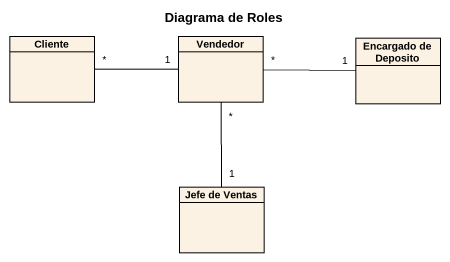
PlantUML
@startuml
title Diagrama de Roles
hide circle
hide empty members
class Cliente
class Vendedor
class "Encargado de Deposito" as Encargado_de_Deposito
class "Jefe de Ventas" as Jefe_de_Ventas
Cliente "*" -right- "1" Vendedor
Vendedor "*" -right- "1" Encargado_de_Deposito
Vendedor "*" -- "1" Jefe_de_Ventas
@enduml
